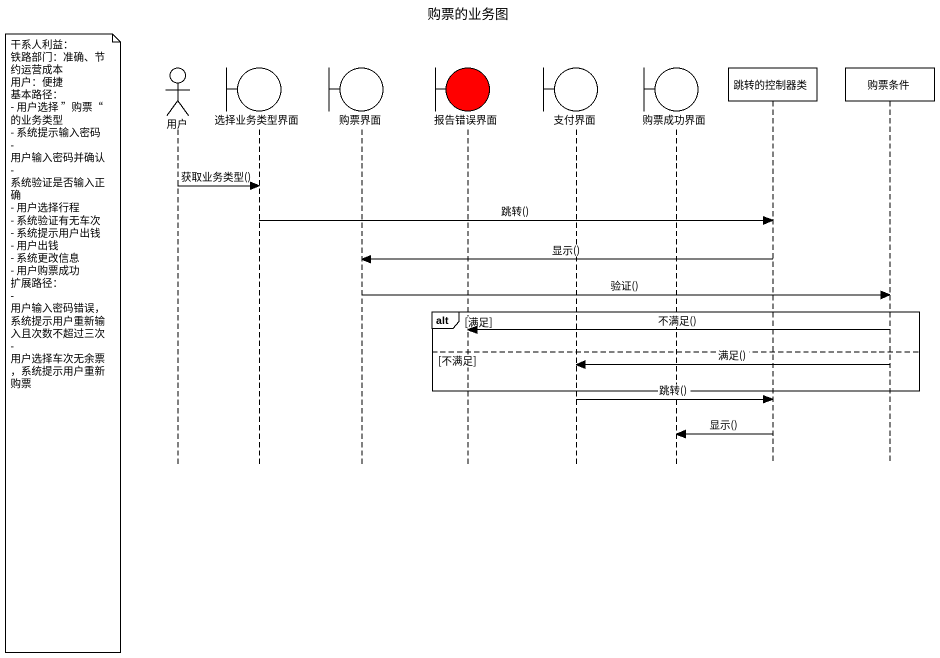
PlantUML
@startuml
title 购票的业务图
hide footbox
actor 用户
boundary 选择业务类型界面
boundary 购票界面
boundary 报告错误界面 #FF0000
boundary 支付界面
boundary 购票成功界面
participant 跳转的控制器类
participant 购票条件

用户 -> 选择业务类型界面 : 获取业务类型()
选择业务类型界面 -> 跳转的控制器类 : 跳转()
跳转的控制器类 -> 购票界面 : 显示()
购票界面 -> 购票条件 : 验证()
alt 满足
  购票条件 -> 报告错误界面 : 不满足()
  note left of 用户
    干系人利益：
    铁路部门：准确、节约运营成本
    用户：便捷
    基本路径：
    - 用户选择 ”购票“ 的业务类型
    - 系统提示输入密码
    - 用户输入密码并确认
    - 系统验证是否输入正确
    - 用户选择行程
    - 系统验证有无车次
    - 系统提示用户出钱
    - 用户出钱
    - 系统更改信息
    - 用户购票成功
    扩展路径：
    - 用户输入密码错误，系统提示用户重新输入且次数不超过三次
    - 用户选择车次无余票，系统提示用户重新购票
  end note
else 不满足
  购票条件 -> 支付界面 : 满足()
end
支付界面 -> 跳转的控制器类 : 跳转()
跳转的控制器类 -> 购票成功界面 : 显示()
@enduml
